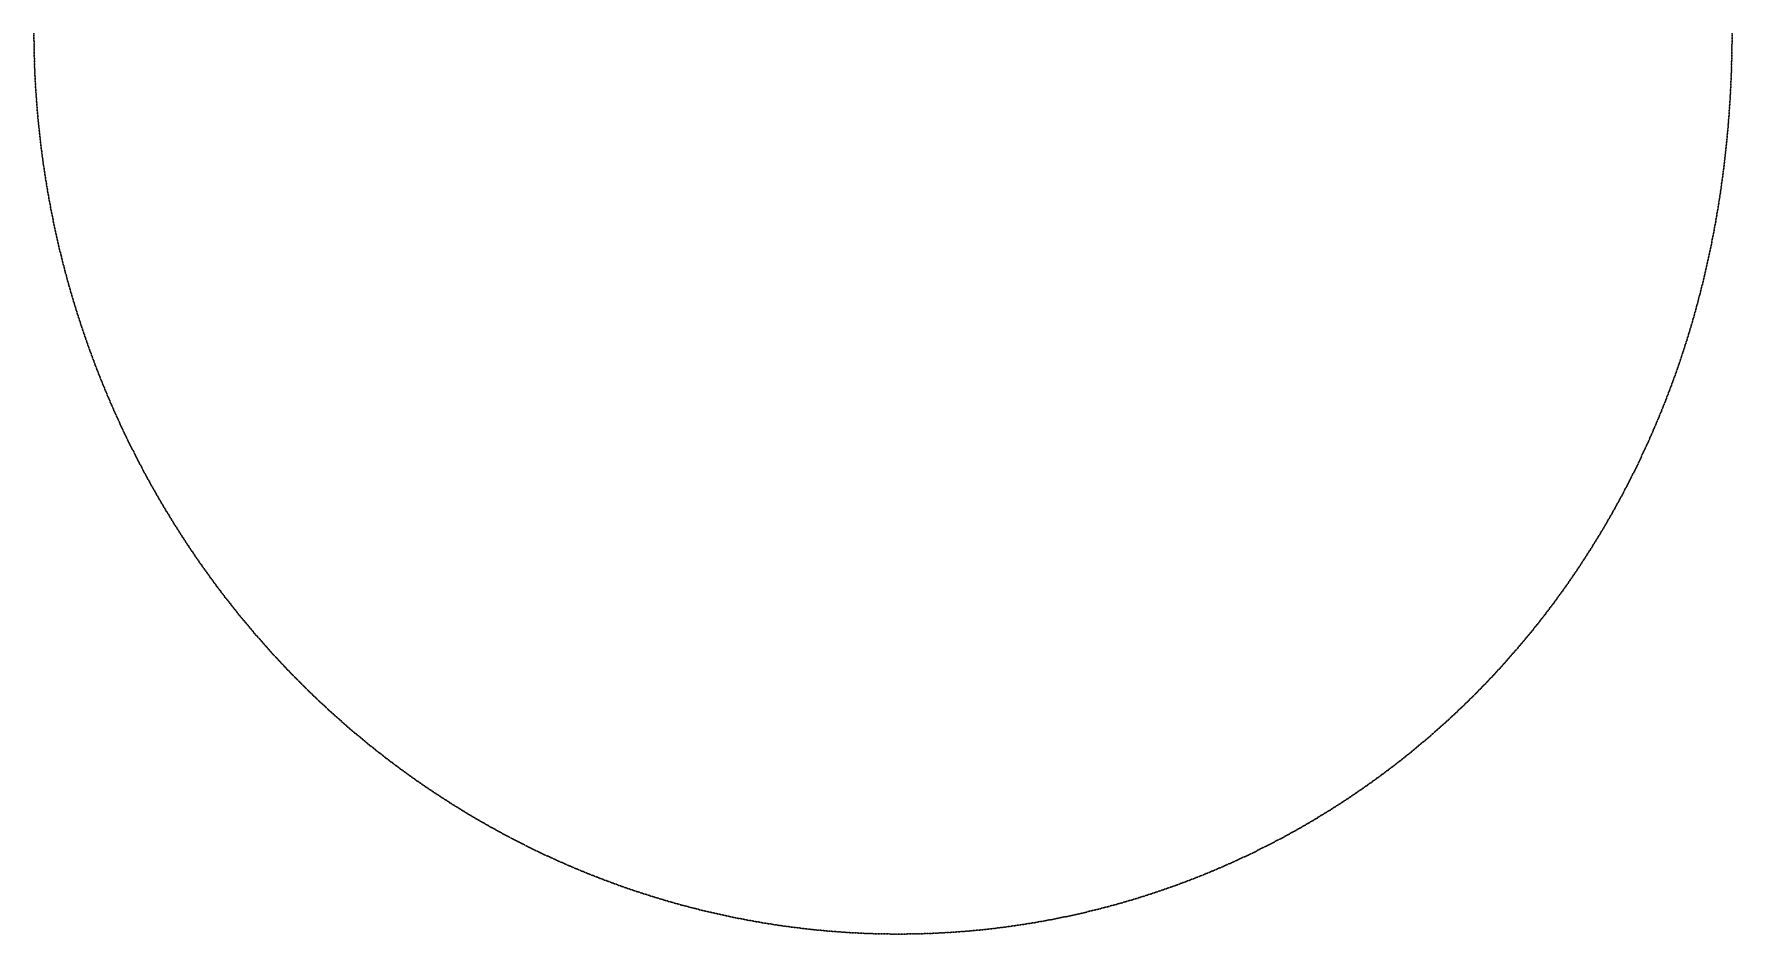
# Model space of a CAD drawing. Header units: metres. Extents: x -299 to 250, y -291 to 290.
# Drawn here: x -299 to 250, y -291 to -1 of the extents above; entities that cross this region are included whole.
import ezdxf

# ---------------------------------------------------------------- set-up
doc = ezdxf.new("R2010")
doc.units = ezdxf.units.M

msp = doc.modelspace()

# ---------------------------------------------------------------- linework, layer by layer
for p in [(-298.55, -0.73), (-298.55, -1.23), (-298.55, -1.72), (-298.54, -2.22), (-298.54, -2.71), (-298.53, -3.2), (-298.53, -3.7), (-298.52, -4.19), (-298.51, -4.69), (-298.51, -5.18), (249.51, -5.17), (249.52, -4.18), (249.52, -4.68), (249.53, -2.7), (249.53, -3.19), (249.53, -3.69), (249.54, -0.72), (249.54, -1.21), (249.54, -1.21), (249.54, -1.71), (249.54, -2.2), (-298.5, -5.68), (-298.49, -6.17), (-298.48, -6.67), (-298.47, -7.16), (-298.45, -7.65), (-298.44, -8.15), (-298.43, -8.64), (-298.41, -9.14), (-298.4, -9.63), (-298.38, -10.13), (-298.36, -10.62), (249.4, -10.61), (249.41, -10.11), (249.42, -9.62), (249.44, -9.13), (249.45, -8.63), (249.46, -8.14), (249.47, -7.64), (249.48, -7.15), (249.49, -6.65), (249.5, -5.66), (249.5, -6.16), (-298.34, -11.12), (-298.33, -11.61), (-298.31, -12.1), (-298.29, -12.6), (-298.26, -13.09), (-298.24, -13.59), (-298.22, -14.08), (-298.2, -14.57), (-298.17, -15.07), (-298.15, -15.56), (-298.12, -16.06), (249.2, -16.05), (249.22, -15.55), (249.24, -15.06), (249.26, -14.56), (249.28, -14.07), (249.3, -13.57), (249.32, -13.08), (249.33, -12.59), (249.35, -12.09), (249.37, -11.6), (249.38, -11.1), (-298.09, -16.55), (-298.07, -17.04), (-298.04, -17.54), (-298.01, -18.03), (-297.98, -18.52), (-297.95, -19.02), (-297.92, -19.51), (-297.88, -20.01), (-297.85, -20.5), (-297.82, -20.99), (-297.78, -21.49), (248.92, -21.48), (248.95, -20.99), (248.98, -20.49), (249, -20), (249.03, -19.5), (249.06, -19.01), (249.08, -18.52), (249.11, -18.02), (249.13, -17.53), (249.15, -17.03), (249.18, -16.54), (-297.75, -21.98), (-297.71, -22.47), (-297.67, -22.97), (-297.63, -23.46), (-297.6, -23.95), (-297.56, -24.44), (-297.52, -24.94), (-297.47, -25.43), (-297.43, -25.92), (-297.39, -26.42), (-297.35, -26.91), (-297.3, -27.4), (248.52, -27.4), (248.56, -26.91), (248.59, -26.41), (248.63, -25.92), (248.66, -25.43), (248.7, -24.93), (248.73, -24.44), (248.76, -23.95), (248.8, -23.45), (248.83, -22.96), (248.86, -22.47), (248.89, -21.97), (-297.26, -27.89), (-297.21, -28.39), (-297.16, -28.88), (-297.12, -29.37), (-297.07, -29.86), (-297.02, -30.35), (-296.97, -30.85), (-296.92, -31.34), (-296.86, -31.83), (-296.81, -32.32), (-296.76, -32.81), (248.06, -32.82), (248.11, -32.33), (248.15, -31.84), (248.2, -31.34), (248.24, -30.85), (248.28, -30.36), (248.32, -29.87), (248.36, -29.37), (248.4, -28.88), (248.44, -28.39), (248.48, -27.89), (-296.7, -33.31), (-296.65, -33.8), (-296.59, -34.29), (-296.54, -34.78), (-296.48, -35.27), (-296.42, -35.76), (-296.36, -36.25), (-296.3, -36.74), (-296.24, -37.23), (-296.18, -37.73), (-296.12, -38.22), (247.53, -38.23), (247.58, -37.74), (247.63, -37.25), (247.68, -36.76), (247.73, -36.27), (247.78, -35.78), (247.83, -35.28), (247.88, -34.79), (247.93, -34.3), (247.97, -33.81), (248.02, -33.31), (-296.06, -38.71), (-295.99, -39.2), (-295.93, -39.69), (-295.86, -40.18), (-295.8, -40.67), (-295.73, -41.16), (-295.66, -41.65), (-295.59, -42.14), (-295.53, -42.63), (-295.46, -43.12), (-295.38, -43.61), (246.9, -43.64), (246.96, -43.15), (247.02, -42.66), (247.08, -42.17), (247.14, -41.68), (247.2, -41.18), (247.25, -40.69), (247.31, -40.2), (247.36, -39.71), (247.42, -39.22), (247.47, -38.73), (-295.31, -44.1), (-295.24, -44.58), (-295.17, -45.07), (-295.09, -45.56), (-295.02, -46.05), (-294.94, -46.54), (-294.87, -47.03), (-294.79, -47.52), (-294.71, -48.01), (-294.63, -48.49), (-294.55, -48.98), (246.19, -49.03), (246.26, -48.54), (246.33, -48.05), (246.4, -47.56), (246.46, -47.07), (246.53, -46.58), (246.59, -46.09), (246.66, -45.6), (246.72, -45.11), (246.78, -44.62), (246.84, -44.13), (-294.47, -49.47), (-294.39, -49.96), (-294.31, -50.45), (-294.23, -50.93), (-294.14, -51.42), (-294.06, -51.91), (-293.97, -52.4), (-293.89, -52.88), (-293.8, -53.37), (-293.71, -53.86), (-293.62, -54.34), (245.4, -54.41), (245.47, -53.93), (245.55, -53.44), (245.62, -52.95), (245.7, -52.46), (245.77, -51.97), (245.84, -51.48), (245.91, -50.99), (245.99, -50.5), (246.06, -50.01), (246.13, -49.52), (-293.53, -54.83), (-293.44, -55.32), (-293.35, -55.8), (-293.26, -56.29), (-293.17, -56.77), (-293.08, -57.26), (-292.98, -57.74), (-292.89, -58.23), (-292.79, -58.72), (-292.7, -59.2), (-292.6, -59.69), (-292.5, -60.17), (244.43, -60.27), (244.51, -59.78), (244.6, -59.29), (244.68, -58.81), (244.76, -58.32), (244.84, -57.83), (244.93, -57.34), (245.01, -56.86), (245.09, -56.37), (245.16, -55.88), (245.24, -55.39), (245.32, -54.9), (-292.4, -60.65), (-292.3, -61.14), (-292.2, -61.62), (-292.1, -62.11), (-292, -62.59), (-291.9, -63.08), (-291.79, -63.56), (-291.69, -64.04), (-291.58, -64.53), (-291.48, -65.01), (-291.37, -65.49), (243.45, -65.62), (243.54, -65.13), (243.63, -64.65), (243.72, -64.16), (243.81, -63.68), (243.9, -63.19), (243.99, -62.7), (244.08, -62.22), (244.17, -61.73), (244.26, -61.24), (244.34, -60.76), (-291.26, -65.97), (-291.16, -66.46), (-291.05, -66.94), (-290.94, -67.42), (-290.83, -67.9), (-290.72, -68.39), (-290.6, -68.87), (-290.49, -69.35), (-290.38, -69.83), (-290.26, -70.31), (-290.15, -70.79), (242.37, -70.95), (242.48, -70.47), (242.58, -69.99), (242.68, -69.5), (242.77, -69.02), (242.87, -68.53), (242.97, -68.05), (243.07, -67.56), (243.16, -67.08), (243.26, -66.59), (243.35, -66.11), (-290.03, -71.27), (-289.91, -71.75), (-289.8, -72.23), (-289.68, -72.71), (-289.56, -73.19), (-289.44, -73.67), (-289.32, -74.15), (-289.2, -74.63), (-289.08, -75.11), (-288.95, -75.59), (-288.83, -76.07), (-288.7, -76.55), (241.21, -76.27), (241.32, -75.79), (241.43, -75.3), (241.54, -74.82), (241.65, -74.34), (241.75, -73.86), (241.86, -73.37), (241.96, -72.89), (242.07, -72.41), (242.17, -71.92), (242.27, -71.44), (-288.58, -77.03), (-288.45, -77.51), (-288.33, -77.98), (-288.2, -78.46), (-288.07, -78.94), (-287.94, -79.42), (-287.81, -79.89), (-287.68, -80.37), (-287.55, -80.85), (-287.41, -81.32), (-287.28, -81.8), (239.84, -82.04), (239.96, -81.56), (240.07, -81.08), (240.19, -80.6), (240.31, -80.12), (240.42, -79.64), (240.54, -79.16), (240.65, -78.68), (240.77, -78.2), (240.88, -77.71), (240.99, -77.23), (241.1, -76.75), (-287.15, -82.28), (-287.01, -82.75), (-286.88, -83.23), (-286.74, -83.7), (-286.6, -84.18), (-286.46, -84.65), (-286.33, -85.13), (-286.19, -85.6), (-286.05, -86.08), (-285.9, -86.55), (-285.76, -87.02), (-285.62, -87.5), (238.48, -87.31), (238.61, -86.83), (238.73, -86.35), (238.86, -85.88), (238.98, -85.4), (239.11, -84.92), (239.23, -84.44), (239.35, -83.96), (239.48, -83.48), (239.6, -83), (239.72, -82.52), (-285.48, -87.97), (-285.33, -88.44), (-285.19, -88.92), (-285.04, -89.39), (-284.89, -89.86), (-284.75, -90.33), (-284.6, -90.81), (-284.45, -91.28), (-284.3, -91.75), (-284.15, -92.22), (-284, -92.69), (-283.85, -93.16), (236.89, -93.03), (237.03, -92.55), (237.16, -92.08), (237.3, -91.6), (237.43, -91.13), (237.57, -90.65), (237.7, -90.17), (237.83, -89.7), (237.96, -89.22), (238.09, -88.74), (238.22, -88.26), (238.35, -87.79), (-283.69, -93.63), (-283.54, -94.1), (-283.38, -94.57), (-283.23, -95.04), (-283.07, -95.51), (-282.92, -95.98), (-282.76, -96.45), (-282.6, -96.92), (-282.44, -97.38), (-282.28, -97.85), (-282.12, -98.32), (235.34, -98.24), (235.48, -97.77), (235.63, -97.3), (235.77, -96.82), (235.91, -96.35), (236.06, -95.88), (236.2, -95.4), (236.34, -94.93), (236.48, -94.45), (236.62, -93.98), (236.75, -93.5), (-281.96, -98.79), (-281.8, -99.26), (-281.63, -99.72), (-281.47, -100.19), (-281.31, -100.66), (-281.14, -101.12), (-280.98, -101.59), (-280.81, -102.05), (-280.64, -102.52), (-280.47, -102.98), (-280.3, -103.45), (-280.13, -103.91), (233.54, -103.9), (233.69, -103.43), (233.85, -102.96), (234, -102.49), (234.15, -102.02), (234.3, -101.54), (234.45, -101.07), (234.6, -100.6), (234.75, -100.13), (234.9, -99.66), (235.05, -99.19), (235.19, -98.71), (-279.96, -104.38), (-279.79, -104.84), (-279.62, -105.3), (-279.45, -105.77), (-279.27, -106.23), (-279.1, -106.69), (-278.92, -107.16), (-278.75, -107.62), (-278.57, -108.08), (-278.39, -108.54), (-278.22, -109), (-278.04, -109.46), (231.63, -109.51), (231.79, -109.05), (231.95, -108.58), (232.11, -108.11), (232.28, -107.65), (232.44, -107.18), (232.6, -106.71), (232.76, -106.24), (232.91, -105.77), (233.07, -105.31), (233.23, -104.84), (233.38, -104.37), (-277.86, -109.92), (-277.68, -110.39), (-277.49, -110.85), (-277.31, -111.31), (-277.13, -111.76), (-276.95, -112.22), (-276.76, -112.68), (-276.58, -113.14), (-276.39, -113.6), (-276.2, -114.06), (-276.02, -114.52), (-275.83, -114.97), (229.6, -115.09), (229.77, -114.63), (229.95, -114.17), (230.12, -113.7), (230.29, -113.24), (230.46, -112.77), (230.63, -112.31), (230.8, -111.84), (230.96, -111.38), (231.13, -110.91), (231.3, -110.45), (231.46, -109.98), (-275.64, -115.43), (-275.45, -115.89), (-275.26, -116.34), (-275.07, -116.8), (-274.88, -117.26), (-274.69, -117.71), (-274.49, -118.17), (-274.3, -118.62), (-274.11, -119.08), (-273.91, -119.53), (-273.71, -119.99), (-273.52, -120.44), (227.64, -120.17), (227.83, -119.71), (228.01, -119.25), (228.19, -118.79), (228.37, -118.33), (228.54, -117.87), (228.72, -117.41), (228.9, -116.94), (229.08, -116.48), (229.25, -116.02), (229.43, -115.56), (-273.32, -120.89), (-273.12, -121.35), (-272.92, -121.8), (-272.72, -122.25), (-272.52, -122.7), (-272.32, -123.15), (-272.12, -123.6), (-271.91, -124.06), (-271.71, -124.51), (-271.5, -124.96), (-271.3, -125.41), (-271.09, -125.86), (225.4, -125.66), (225.59, -125.21), (225.78, -124.75), (225.97, -124.3), (226.16, -123.84), (226.35, -123.38), (226.54, -122.92), (226.72, -122.46), (226.91, -122.01), (227.09, -121.55), (227.28, -121.09), (227.46, -120.63), (-270.88, -126.3), (-270.68, -126.75), (-270.47, -127.2), (-270.26, -127.65), (-270.05, -128.1), (-269.84, -128.54), (-269.63, -128.99), (-269.41, -129.44), (-269.2, -129.88), (-268.99, -130.33), (-268.77, -130.78), (-268.56, -131.22), (223.05, -131.11), (223.25, -130.66), (223.45, -130.21), (223.65, -129.76), (223.85, -129.3), (224.04, -128.85), (224.24, -128.39), (224.44, -127.94), (224.63, -127.49), (224.82, -127.03), (225.02, -126.58), (225.21, -126.12), (-268.34, -131.67), (-268.12, -132.11), (-267.91, -132.55), (-267.69, -133), (-267.47, -133.44), (-267.25, -133.88), (-267.03, -134.33), (-266.81, -134.77), (-266.58, -135.21), (-266.36, -135.65), (-266.14, -136.09), (-265.91, -136.54), (-265.69, -136.98), (220.37, -136.96), (220.58, -136.51), (220.79, -136.06), (221, -135.61), (221.21, -135.17), (221.42, -134.72), (221.62, -134.27), (221.83, -133.82), (222.03, -133.37), (222.24, -132.92), (222.44, -132.47), (222.65, -132.02), (222.85, -131.56), (-265.46, -137.42), (-265.24, -137.86), (-265.01, -138.3), (-264.78, -138.73), (-264.55, -139.17), (-264.33, -139.61), (-264.1, -140.05), (-263.86, -140.49), (-263.63, -140.92), (-263.4, -141.36), (-263.17, -141.8), (-262.93, -142.23), (217.79, -142.3), (218.01, -141.86), (218.23, -141.41), (218.44, -140.97), (218.66, -140.53), (218.88, -140.08), (219.09, -139.64), (219.31, -139.19), (219.52, -138.75), (219.74, -138.3), (219.95, -137.85), (220.16, -137.41), (-262.7, -142.67), (-262.46, -143.1), (-262.23, -143.54), (-261.99, -143.97), (-261.75, -144.41), (-261.52, -144.84), (-261.28, -145.27), (-261.04, -145.71), (-260.8, -146.14), (-260.56, -146.57), (-260.32, -147), (-260.07, -147.43), (-259.83, -147.86), (215.09, -147.59), (215.32, -147.15), (215.54, -146.71), (215.77, -146.27), (216, -145.83), (216.23, -145.39), (216.45, -144.95), (216.68, -144.51), (216.9, -144.07), (217.12, -143.63), (217.34, -143.18), (217.57, -142.74), (-259.59, -148.29), (-259.34, -148.72), (-259.1, -149.15), (-258.85, -149.58), (-258.6, -150.01), (-258.36, -150.44), (-258.11, -150.87), (-257.86, -151.29), (-257.61, -151.72), (-257.36, -152.15), (-257.11, -152.57), (-256.86, -153), (-256.6, -153.42), (212.04, -153.25), (212.28, -152.81), (212.51, -152.38), (212.75, -151.95), (212.99, -151.51), (213.23, -151.08), (213.46, -150.64), (213.7, -150.21), (213.93, -149.77), (214.16, -149.33), (214.39, -148.9), (214.63, -148.46), (214.86, -148.02), (-256.35, -153.85), (-256.1, -154.27), (-255.84, -154.7), (-255.59, -155.12), (-255.33, -155.54), (-255.07, -155.97), (-254.82, -156.39), (-254.56, -156.81), (-254.3, -157.23), (-254.04, -157.65), (-253.78, -158.07), (-253.52, -158.49), (-253.26, -158.91), (208.86, -158.83), (209.11, -158.41), (209.36, -157.98), (209.6, -157.55), (209.85, -157.12), (210.1, -156.69), (210.34, -156.26), (210.59, -155.83), (210.83, -155.4), (211.07, -154.97), (211.32, -154.54), (211.56, -154.11), (211.8, -153.68), (-253, -159.33), (-252.73, -159.75), (-252.47, -160.17), (-252.2, -160.59), (-251.94, -161.01), (-251.67, -161.42), (-251.41, -161.84), (-251.14, -162.26), (-250.87, -162.67), (-250.6, -163.09), (-250.33, -163.5), (-250.06, -163.92), (-249.79, -164.33), (205.55, -164.35), (205.81, -163.93), (206.07, -163.51), (206.33, -163.08), (206.59, -162.66), (206.84, -162.24), (207.1, -161.81), (207.35, -161.39), (207.6, -160.96), (207.86, -160.54), (208.11, -160.11), (208.36, -159.69), (208.61, -159.26), (-249.52, -164.74), (-249.25, -165.16), (-248.98, -165.57), (-248.7, -165.98), (-248.43, -166.39), (-248.15, -166.8), (-247.88, -167.21), (-247.6, -167.62), (-247.32, -168.03), (-247.05, -168.44), (-246.77, -168.85), (-246.49, -169.26), (-246.21, -169.67), (202.12, -169.79), (202.39, -169.37), (202.66, -168.95), (202.93, -168.54), (203.19, -168.12), (203.46, -167.7), (203.72, -167.29), (203.99, -166.87), (204.25, -166.45), (204.51, -166.03), (204.77, -165.61), (205.03, -165.19), (205.3, -164.77), (-245.93, -170.07), (-245.65, -170.48), (-245.36, -170.89), (-245.08, -171.29), (-244.8, -171.7), (-244.51, -172.1), (-244.23, -172.51), (-243.94, -172.91), (-243.66, -173.31), (-243.37, -173.72), (-243.08, -174.12), (-242.8, -174.52), (-242.51, -174.92), (-242.22, -175.32), (198.56, -175.14), (198.84, -174.73), (199.12, -174.32), (199.4, -173.91), (199.67, -173.5), (199.95, -173.09), (200.22, -172.68), (200.5, -172.27), (200.77, -171.85), (201.04, -171.44), (201.31, -171.03), (201.58, -170.61), (201.85, -170.2), (-241.93, -175.72), (-241.64, -176.12), (-241.34, -176.52), (-241.05, -176.92), (-240.76, -177.32), (-240.47, -177.72), (-240.17, -178.12), (-239.88, -178.51), (-239.58, -178.91), (-239.28, -179.31), (-238.99, -179.7), (-238.69, -180.1), (-238.39, -180.49), (194.59, -180.81), (194.88, -180.41), (195.17, -180.01), (195.46, -179.61), (195.74, -179.2), (196.03, -178.8), (196.31, -178.39), (196.6, -177.99), (196.88, -177.58), (197.16, -177.18), (197.44, -176.77), (197.73, -176.36), (198.01, -175.96), (198.29, -175.55), (-238.09, -180.89), (-237.79, -181.28), (-237.49, -181.67), (-237.19, -182.06), (-236.89, -182.46), (-236.59, -182.85), (-236.28, -183.24), (-235.98, -183.63), (-235.68, -184.02), (-235.37, -184.41), (-235.06, -184.8), (-234.76, -185.18), (-234.45, -185.57), (-234.14, -185.96), (-233.84, -186.35), (190.78, -185.99), (191.08, -185.59), (191.37, -185.2), (191.67, -184.8), (191.97, -184.4), (192.26, -184.01), (192.55, -183.61), (192.85, -183.21), (193.14, -182.81), (193.43, -182.41), (193.72, -182.01), (194.01, -181.61), (194.3, -181.21), (-233.53, -186.73), (-233.22, -187.12), (-232.91, -187.5), (-232.6, -187.89), (-232.28, -188.27), (-231.97, -188.66), (-231.66, -189.04), (-231.35, -189.42), (-231.03, -189.8), (-230.72, -190.18), (-230.4, -190.56), (-230.08, -190.95), (-229.77, -191.32), (-229.45, -191.7), (186.54, -191.46), (186.84, -191.07), (187.15, -190.68), (187.46, -190.3), (187.76, -189.91), (188.07, -189.52), (188.37, -189.13), (188.68, -188.74), (188.98, -188.35), (189.28, -187.95), (189.58, -187.56), (189.88, -187.17), (190.18, -186.78), (190.48, -186.38), (-229.13, -192.08), (-228.81, -192.46), (-228.49, -192.84), (-228.17, -193.22), (-227.85, -193.59), (-227.53, -193.97), (-227.21, -194.34), (-226.89, -194.72), (-226.56, -195.09), (-226.24, -195.47), (-225.91, -195.84), (-225.59, -196.21), (-225.26, -196.58), (-224.94, -196.95), (181.84, -197.2), (182.16, -196.82), (182.47, -196.44), (182.79, -196.06), (183.11, -195.68), (183.42, -195.3), (183.74, -194.92), (184.05, -194.54), (184.36, -194.15), (184.68, -193.77), (184.99, -193.39), (185.3, -193), (185.61, -192.62), (185.92, -192.23), (186.23, -191.85), (-224.61, -197.33), (-224.28, -197.7), (-223.95, -198.07), (-223.62, -198.43), (-223.29, -198.8), (-222.96, -199.17), (-222.63, -199.54), (-222.3, -199.91), (-221.97, -200.27), (-221.64, -200.64), (-221.3, -201), (-220.97, -201.37), (-220.63, -201.73), (-220.3, -202.1), (-219.96, -202.46), (177.31, -202.44), (177.64, -202.07), (177.96, -201.7), (178.29, -201.33), (178.62, -200.95), (178.94, -200.58), (179.27, -200.21), (179.59, -199.83), (179.91, -199.46), (180.24, -199.08), (180.56, -198.71), (180.88, -198.33), (181.2, -197.95), (181.52, -197.58), (-219.63, -202.82), (-219.29, -203.18), (-218.95, -203.54), (-218.61, -203.9), (-218.27, -204.26), (-217.93, -204.62), (-217.59, -204.98), (-217.25, -205.34), (-216.91, -205.7), (-216.57, -206.06), (-216.23, -206.41), (-215.88, -206.77), (-215.54, -207.12), (-215.19, -207.48), (-214.85, -207.83), (-214.5, -208.18), (172.31, -207.92), (172.65, -207.56), (172.99, -207.2), (173.32, -206.83), (173.66, -206.47), (173.99, -206.11), (174.33, -205.74), (174.66, -205.38), (175, -205.01), (175.33, -204.65), (175.66, -204.28), (175.99, -203.91), (176.32, -203.55), (176.65, -203.18), (176.98, -202.81), (-214.16, -208.54), (-213.81, -208.89), (-213.46, -209.24), (-213.11, -209.59), (-212.76, -209.94), (-212.41, -210.29), (-212.06, -210.64), (-211.71, -210.99), (-211.36, -211.34), (-211.01, -211.69), (-210.66, -212.03), (-210.3, -212.38), (-209.95, -212.72), (-209.6, -213.07), (-209.24, -213.41), (166.82, -213.61), (167.16, -213.26), (167.51, -212.91), (167.86, -212.56), (168.21, -212.2), (168.55, -211.85), (168.9, -211.5), (169.24, -211.14), (169.58, -210.79), (169.93, -210.43), (170.27, -210.07), (170.61, -209.72), (170.95, -209.36), (171.29, -209), (171.63, -208.64), (171.97, -208.28), (-208.88, -213.76), (-208.53, -214.1), (-208.17, -214.44), (-207.81, -214.79), (-207.46, -215.13), (-207.1, -215.47), (-206.74, -215.81), (-206.38, -216.15), (-206.02, -216.49), (-205.66, -216.82), (-205.3, -217.16), (-204.93, -217.5), (-204.57, -217.83), (-204.21, -218.17), (-203.84, -218.5), (-203.48, -218.84), (-203.11, -219.17), (161.15, -219.14), (161.51, -218.8), (161.87, -218.46), (162.23, -218.12), (162.58, -217.77), (162.94, -217.43), (163.3, -217.09), (163.65, -216.74), (164, -216.4), (164.36, -216.05), (164.71, -215.7), (165.06, -215.36), (165.41, -215.01), (165.77, -214.66), (166.12, -214.31), (166.47, -213.96), (-202.75, -219.51), (-202.38, -219.84), (-202.02, -220.17), (-201.65, -220.5), (-201.28, -220.83), (-200.91, -221.16), (-200.54, -221.49), (-200.17, -221.82), (-199.8, -222.15), (-199.43, -222.47), (-199.06, -222.8), (-198.69, -223.13), (-198.32, -223.45), (-197.94, -223.78), (-197.57, -224.1), (-197.2, -224.42), (155.33, -224.5), (155.7, -224.17), (156.07, -223.84), (156.43, -223.5), (156.8, -223.17), (157.17, -222.84), (157.53, -222.51), (157.9, -222.17), (158.26, -221.84), (158.62, -221.5), (158.99, -221.17), (159.35, -220.83), (159.71, -220.49), (160.07, -220.16), (160.43, -219.82), (160.79, -219.48), (-196.82, -224.75), (-196.45, -225.07), (-196.07, -225.39), (-195.69, -225.71), (-195.32, -226.03), (-194.94, -226.35), (-194.56, -226.67), (-194.18, -226.99), (-193.8, -227.3), (-193.42, -227.62), (-193.04, -227.94), (-192.66, -228.25), (-192.28, -228.57), (-191.9, -228.88), (-191.51, -229.19), (-191.13, -229.51), (-190.75, -229.82), (-190.36, -230.13), (148.97, -229.99), (149.35, -229.68), (149.73, -229.36), (150.1, -229.04), (150.48, -228.72), (150.86, -228.4), (151.23, -228.08), (151.61, -227.75), (151.98, -227.43), (152.36, -227.11), (152.73, -226.78), (153.1, -226.46), (153.48, -226.13), (153.85, -225.81), (154.22, -225.48), (154.59, -225.15), (154.96, -224.82), (-189.98, -230.44), (-189.59, -230.75), (-189.21, -231.06), (-188.82, -231.37), (-188.44, -231.68), (-188.05, -231.99), (-187.66, -232.29), (-187.27, -232.6), (-186.88, -232.9), (-186.49, -233.21), (-186.1, -233.51), (-185.71, -233.82), (-185.32, -234.12), (-184.93, -234.42), (-184.54, -234.72), (-184.14, -235.02), (-183.75, -235.32), (-183.36, -235.62), (142.05, -235.59), (142.44, -235.29), (142.83, -234.98), (143.21, -234.68), (143.6, -234.37), (143.99, -234.06), (144.38, -233.75), (144.76, -233.44), (145.15, -233.13), (145.53, -232.82), (145.92, -232.51), (146.3, -232.2), (146.68, -231.89), (147.07, -231.57), (147.45, -231.26), (147.83, -230.94), (148.21, -230.63), (148.59, -230.31), (-182.96, -235.92), (-182.57, -236.22), (-182.17, -236.51), (-181.77, -236.81), (-181.38, -237.1), (-180.98, -237.4), (-180.58, -237.69), (-180.19, -237.99), (-179.79, -238.28), (-179.39, -238.57), (-178.99, -238.86), (-178.59, -239.15), (-178.19, -239.44), (-177.79, -239.73), (-177.38, -240.02), (-176.98, -240.31), (-176.58, -240.6), (-176.18, -240.88), (134.94, -240.96), (135.34, -240.66), (135.74, -240.37), (136.14, -240.08), (136.54, -239.78), (136.93, -239.49), (137.33, -239.19), (137.73, -238.9), (138.12, -238.6), (138.52, -238.3), (138.91, -238.01), (139.31, -237.71), (139.7, -237.41), (140.09, -237.11), (140.48, -236.8), (140.88, -236.5), (141.27, -236.2), (141.66, -235.9), (-175.77, -241.17), (-175.37, -241.45), (-174.96, -241.74), (-174.56, -242.02), (-174.15, -242.3), (-173.75, -242.59), (-173.34, -242.87), (-172.93, -243.15), (-172.52, -243.43), (-172.12, -243.71), (-171.71, -243.99), (-171.3, -244.26), (-170.89, -244.54), (-170.48, -244.82), (-170.07, -245.09), (-169.66, -245.37), (-169.24, -245.64), (-168.83, -245.91), (-168.42, -246.19), (-168.01, -246.46), (126.84, -246.63), (127.25, -246.35), (127.66, -246.08), (128.07, -245.8), (128.48, -245.52), (128.89, -245.24), (129.29, -244.96), (129.7, -244.68), (130.11, -244.4), (130.51, -244.11), (130.92, -243.83), (131.32, -243.55), (131.73, -243.26), (132.13, -242.98), (132.53, -242.69), (132.94, -242.4), (133.34, -242.11), (133.74, -241.83), (134.14, -241.54), (134.54, -241.25), (-167.59, -246.73), (-167.18, -247), (-166.76, -247.27), (-166.35, -247.54), (-165.93, -247.81), (-165.52, -248.07), (-165.1, -248.34), (-164.68, -248.61), (-164.27, -248.87), (-163.85, -249.14), (-163.43, -249.4), (-163.01, -249.66), (-162.59, -249.92), (-162.17, -250.19), (-161.75, -250.45), (-161.33, -250.71), (-160.91, -250.97), (-160.49, -251.22), (-160.07, -251.48), (-159.64, -251.74), (-159.22, -252), (118.53, -252), (118.95, -251.73), (119.37, -251.47), (119.79, -251.21), (120.21, -250.95), (120.63, -250.68), (121.05, -250.42), (121.46, -250.15), (121.88, -249.89), (122.3, -249.62), (122.71, -249.35), (123.13, -249.08), (123.54, -248.81), (123.96, -248.54), (124.37, -248.27), (124.78, -248), (125.2, -247.73), (125.61, -247.45), (126.02, -247.18), (126.43, -246.91), (-158.8, -252.25), (-158.37, -252.51), (-157.95, -252.76), (-157.52, -253.01), (-157.1, -253.26), (-156.67, -253.52), (-156.25, -253.77), (-155.82, -254.02), (-155.39, -254.27), (-154.97, -254.52), (-154.54, -254.76), (-154.11, -255.01), (-153.68, -255.26), (-153.25, -255.5), (-152.82, -255.75), (-152.39, -255.99), (-151.96, -256.23), (-151.53, -256.48), (-151.1, -256.72), (-150.67, -256.96), (-150.23, -257.2), (-149.8, -257.44), (109.17, -257.53), (109.6, -257.29), (110.03, -257.04), (110.46, -256.8), (110.89, -256.55), (111.32, -256.31), (111.74, -256.06), (112.17, -255.81), (112.6, -255.56), (113.03, -255.31), (113.45, -255.06), (113.88, -254.81), (114.3, -254.56), (114.73, -254.31), (115.15, -254.05), (115.58, -253.8), (116, -253.54), (116.42, -253.29), (116.85, -253.03), (117.27, -252.77), (117.69, -252.51), (118.11, -252.26), (-149.37, -257.68), (-148.93, -257.91), (-148.5, -258.15), (-148.06, -258.39), (-147.63, -258.62), (-147.19, -258.86), (-146.76, -259.09), (-146.32, -259.32), (-145.89, -259.56), (-145.45, -259.79), (-145.01, -260.02), (-144.57, -260.25), (-144.13, -260.48), (-143.7, -260.71), (-143.26, -260.93), (-142.82, -261.16), (-142.38, -261.39), (-141.94, -261.61), (-141.5, -261.84), (-141.06, -262.06), (-140.61, -262.28), (-140.17, -262.5), (-139.73, -262.73), (-139.29, -262.95), (99.14, -262.9), (99.58, -262.67), (100.02, -262.45), (100.46, -262.22), (100.9, -261.99), (101.34, -261.77), (101.78, -261.54), (102.21, -261.31), (102.65, -261.08), (103.09, -260.85), (103.53, -260.62), (103.96, -260.39), (104.4, -260.15), (104.84, -259.92), (105.27, -259.68), (105.71, -259.45), (106.14, -259.21), (106.57, -258.97), (107.01, -258.73), (107.44, -258.5), (107.87, -258.26), (108.3, -258.02), (108.74, -257.77), (-138.84, -263.17), (-138.4, -263.38), (-137.96, -263.6), (-137.51, -263.82), (-137.07, -264.04), (-136.62, -264.25), (-136.18, -264.47), (-135.73, -264.68), (-135.28, -264.89), (-134.84, -265.11), (-134.39, -265.32), (-133.94, -265.53), (-133.5, -265.74), (-133.05, -265.95), (-132.6, -266.15), (-132.15, -266.36), (-131.7, -266.57), (-131.25, -266.77), (-130.8, -266.98), (-130.35, -267.18), (-129.9, -267.39), (-129.45, -267.59), (-129, -267.79), (-128.54, -267.99), (-128.09, -268.19), (-127.64, -268.39), (87.53, -268.43), (87.98, -268.23), (88.43, -268.03), (88.89, -267.82), (89.34, -267.62), (89.78, -267.41), (90.23, -267.2), (90.68, -267), (91.13, -266.79), (91.58, -266.58), (92.03, -266.37), (92.48, -266.16), (92.92, -265.95), (93.37, -265.73), (93.82, -265.52), (94.26, -265.31), (94.71, -265.09), (95.15, -264.88), (95.6, -264.66), (96.04, -264.44), (96.48, -264.22), (96.93, -264), (97.37, -263.78), (97.81, -263.56), (98.25, -263.34), (98.7, -263.12), (-127.19, -268.59), (-126.73, -268.79), (-126.28, -268.98), (-125.83, -269.18), (-125.37, -269.38), (-124.92, -269.57), (-124.46, -269.76), (-124.01, -269.96), (-123.55, -270.15), (-123.09, -270.34), (-122.64, -270.53), (-122.18, -270.72), (-121.72, -270.91), (-121.27, -271.1), (-120.81, -271.28), (-120.35, -271.47), (-119.89, -271.65), (-119.43, -271.84), (-118.97, -272.02), (-118.51, -272.21), (-118.05, -272.39), (-117.59, -272.57), (-117.13, -272.75), (-116.67, -272.93), (-116.21, -273.11), (-115.75, -273.29), (-115.29, -273.46), (-114.83, -273.64), (-114.36, -273.81), (-113.9, -273.99), (74.28, -273.92), (74.75, -273.75), (75.21, -273.57), (75.67, -273.39), (76.13, -273.21), (76.59, -273.03), (77.05, -272.85), (77.51, -272.66), (77.97, -272.48), (78.43, -272.3), (78.89, -272.11), (79.35, -271.93), (79.8, -271.74), (80.26, -271.55), (80.72, -271.36), (81.17, -271.17), (81.63, -270.98), (82.09, -270.79), (82.54, -270.6), (83, -270.41), (83.45, -270.21), (83.91, -270.02), (84.36, -269.82), (84.82, -269.63), (85.27, -269.43), (85.72, -269.23), (86.18, -269.03), (86.63, -268.83), (87.08, -268.63), (-113.44, -274.16), (-112.97, -274.33), (-112.51, -274.51), (-112.05, -274.68), (-111.58, -274.85), (-111.12, -275.02), (-110.65, -275.19), (-110.19, -275.35), (-109.72, -275.52), (-109.26, -275.69), (-108.79, -275.85), (-108.32, -276.02), (-107.86, -276.18), (-107.39, -276.34), (-106.92, -276.5), (-106.45, -276.67), (-105.99, -276.83), (-105.52, -276.98), (-105.05, -277.14), (-104.58, -277.3), (-104.11, -277.46), (-103.64, -277.61), (-103.17, -277.77), (-102.7, -277.92), (-102.23, -278.08), (-101.76, -278.23), (-101.29, -278.38), (-100.82, -278.53), (-100.35, -278.68), (-99.88, -278.83), (-99.41, -278.98), (-98.93, -279.12), (-98.46, -279.27), (-97.99, -279.42), (58.4, -279.42), (58.87, -279.28), (59.34, -279.13), (59.81, -278.98), (60.28, -278.83), (60.76, -278.68), (61.23, -278.53), (61.7, -278.37), (62.17, -278.22), (62.64, -278.07), (63.11, -277.91), (63.58, -277.76), (64.04, -277.6), (64.51, -277.44), (64.98, -277.28), (65.45, -277.12), (65.92, -276.96), (66.39, -276.8), (66.85, -276.64), (67.32, -276.47), (67.79, -276.31), (68.25, -276.15), (68.72, -275.98), (69.18, -275.81), (69.65, -275.65), (70.11, -275.48), (70.58, -275.31), (71.04, -275.14), (71.51, -274.97), (71.97, -274.8), (72.43, -274.62), (72.9, -274.45), (73.36, -274.27), (73.82, -274.1), (-97.52, -279.56), (-97.04, -279.71), (-96.57, -279.85), (-96.1, -279.99), (-95.62, -280.13), (-95.15, -280.27), (-94.67, -280.41), (-94.2, -280.55), (-93.72, -280.69), (-93.25, -280.82), (-92.77, -280.96), (-92.3, -281.1), (-91.82, -281.23), (-91.34, -281.36), (-90.87, -281.5), (-90.39, -281.63), (-89.91, -281.76), (-89.44, -281.89), (-88.96, -282.02), (-88.48, -282.15), (-88, -282.27), (-87.53, -282.4), (-87.05, -282.53), (-86.57, -282.65), (-86.09, -282.77), (-85.61, -282.9), (-85.13, -283.02), (-84.65, -283.14), (-84.17, -283.26), (-83.69, -283.38), (-83.21, -283.5), (-82.73, -283.62), (-82.25, -283.73), (-81.77, -283.85), (-81.29, -283.96), (-80.81, -284.08), (-80.33, -284.19), (-79.85, -284.3), (-79.36, -284.42), (-78.88, -284.53), (-78.4, -284.64), (-77.92, -284.74), (-77.43, -284.85), (-76.95, -284.96), (37.86, -284.9), (38.34, -284.79), (38.82, -284.69), (39.3, -284.58), (39.78, -284.46), (40.27, -284.35), (40.75, -284.24), (41.23, -284.13), (41.71, -284.01), (42.19, -283.89), (42.67, -283.78), (43.15, -283.66), (43.63, -283.54), (44.11, -283.42), (44.59, -283.3), (45.07, -283.18), (45.55, -283.06), (46.03, -282.94), (46.51, -282.81), (46.99, -282.69), (47.47, -282.56), (47.94, -282.44), (48.42, -282.31), (48.9, -282.18), (49.38, -282.05), (49.85, -281.92), (50.33, -281.79), (50.81, -281.66), (51.28, -281.52), (51.76, -281.39), (52.24, -281.26), (52.71, -281.12), (53.19, -280.98), (53.66, -280.85), (54.14, -280.71), (54.61, -280.57), (55.09, -280.43), (55.56, -280.29), (56.03, -280.15), (56.51, -280), (56.98, -279.86), (57.45, -279.72), (57.93, -279.57), (-76.47, -285.07), (-75.98, -285.17), (-75.5, -285.28), (-75.02, -285.38), (-74.53, -285.48), (-74.05, -285.58), (-73.57, -285.68), (-73.08, -285.78), (-72.6, -285.88), (-72.11, -285.98), (-71.63, -286.08), (-71.14, -286.18), (-70.66, -286.27), (-70.17, -286.37), (-69.69, -286.46), (-69.2, -286.55), (-68.71, -286.64), (-68.23, -286.73), (-67.74, -286.82), (-67.26, -286.91), (-66.77, -287), (-66.28, -287.09), (-65.8, -287.18), (-65.31, -287.26), (-64.82, -287.35), (-64.33, -287.43), (-63.85, -287.51), (-63.36, -287.6), (-62.87, -287.68), (-62.38, -287.76), (-61.89, -287.84), (-61.41, -287.91), (-60.92, -287.99), (-60.43, -288.07), (-59.94, -288.14), (-59.45, -288.22), (-58.96, -288.29), (-58.47, -288.37), (-57.98, -288.44), (-57.49, -288.51), (-57, -288.58), (-56.51, -288.65), (-56.03, -288.72), (-55.54, -288.79), (-55.05, -288.85), (-54.55, -288.92), (-54.06, -288.98), (-53.57, -289.05), (-53.08, -289.11), (-52.59, -289.17), (-52.1, -289.23), (-51.61, -289.29), (-51.12, -289.35), (-50.63, -289.41), (-50.14, -289.47), (-49.65, -289.52), (-49.16, -289.58), (-48.66, -289.64), (-48.17, -289.69), (-47.68, -289.74), (-47.19, -289.79), (-46.7, -289.84), (-46.2, -289.9), (-45.71, -289.94), (-45.22, -289.99), (-44.73, -290.04), (-44.24, -290.09), (-43.74, -290.13), (-43.25, -290.18), (-42.76, -290.22), (-42.27, -290.26), (-41.77, -290.31), (-41.28, -290.35), (-40.79, -290.39), (-40.29, -290.43), (-39.8, -290.46), (0.71, -290.46), (1.21, -290.42), (1.7, -290.38), (2.19, -290.34), (2.69, -290.3), (3.18, -290.26), (3.67, -290.22), (4.16, -290.17), (4.66, -290.13), (5.15, -290.08), (5.64, -290.03), (6.13, -289.99), (6.63, -289.94), (7.12, -289.89), (7.61, -289.84), (8.1, -289.78), (8.59, -289.73), (9.08, -289.68), (9.58, -289.62), (10.07, -289.57), (10.56, -289.51), (11.05, -289.46), (11.54, -289.4), (12.03, -289.34), (12.52, -289.28), (13.01, -289.22), (13.51, -289.16), (14, -289.09), (14.49, -289.03), (14.98, -288.97), (15.47, -288.9), (15.96, -288.84), (16.45, -288.77), (16.94, -288.7), (17.43, -288.63), (17.92, -288.56), (18.41, -288.49), (18.9, -288.42), (19.38, -288.35), (19.87, -288.27), (20.36, -288.2), (20.85, -288.12), (21.34, -288.05), (21.83, -287.97), (22.32, -287.89), (22.8, -287.81), (23.29, -287.73), (23.78, -287.65), (24.27, -287.57), (24.76, -287.49), (25.24, -287.4), (25.73, -287.32), (26.22, -287.23), (26.7, -287.15), (27.19, -287.06), (27.68, -286.97), (28.16, -286.88), (28.65, -286.79), (29.14, -286.7), (29.62, -286.61), (30.11, -286.51), (30.59, -286.42), (31.08, -286.33), (31.56, -286.23), (32.05, -286.13), (32.53, -286.04), (33.02, -285.94), (33.5, -285.84), (33.99, -285.74), (34.47, -285.64), (34.96, -285.53), (35.44, -285.43), (35.92, -285.33), (36.41, -285.22), (36.89, -285.12), (37.37, -285.01), (-39.31, -290.5), (-38.81, -290.54), (-38.32, -290.57), (-37.83, -290.61), (-37.33, -290.64), (-36.84, -290.67), (-36.35, -290.71), (-35.85, -290.74), (-35.36, -290.77), (-34.87, -290.8), (-34.37, -290.82), (-33.88, -290.85), (-33.38, -290.88), (-32.89, -290.9), (-32.4, -290.93), (-31.9, -290.95), (-31.41, -290.97), (-30.91, -291), (-30.42, -291.02), (-29.93, -291.04), (-29.43, -291.06), (-28.94, -291.07), (-28.44, -291.09), (-27.95, -291.11), (-27.46, -291.12), (-26.96, -291.14), (-26.47, -291.15), (-25.97, -291.16), (-25.48, -291.17), (-24.98, -291.18), (-24.49, -291.19), (-23.99, -291.2), (-23.5, -291.21), (-23.01, -291.22), (-22.51, -291.22), (-22.02, -291.23), (-21.52, -291.23), (-21.03, -291.24), (-20.53, -291.24), (-20.04, -291.24), (-19.54, -291.24), (-19.05, -291.24), (-18.55, -291.24), (-18.06, -291.24), (-17.57, -291.23), (-17.07, -291.23), (-16.58, -291.22), (-16.08, -291.22), (-15.59, -291.21), (-15.09, -291.2), (-14.6, -291.19), (-14.1, -291.18), (-13.61, -291.17), (-13.11, -291.16), (-12.62, -291.15), (-12.13, -291.14), (-11.63, -291.12), (-11.14, -291.11), (-10.64, -291.09), (-10.15, -291.07), (-9.65, -291.05), (-9.16, -291.04), (-8.67, -291.02), (-8.17, -290.99), (-7.68, -290.97), (-7.18, -290.95), (-6.69, -290.93), (-6.2, -290.9), (-5.7, -290.88), (-5.21, -290.85), (-4.71, -290.82), (-4.22, -290.79), (-3.73, -290.77), (-3.23, -290.73), (-2.74, -290.7), (-2.25, -290.67), (-1.75, -290.64), (-1.26, -290.61), (-0.77, -290.57), (-0.27, -290.53), (0.22, -290.5)]:
    msp.add_point(p)

doc.saveas('drawing.dxf')
